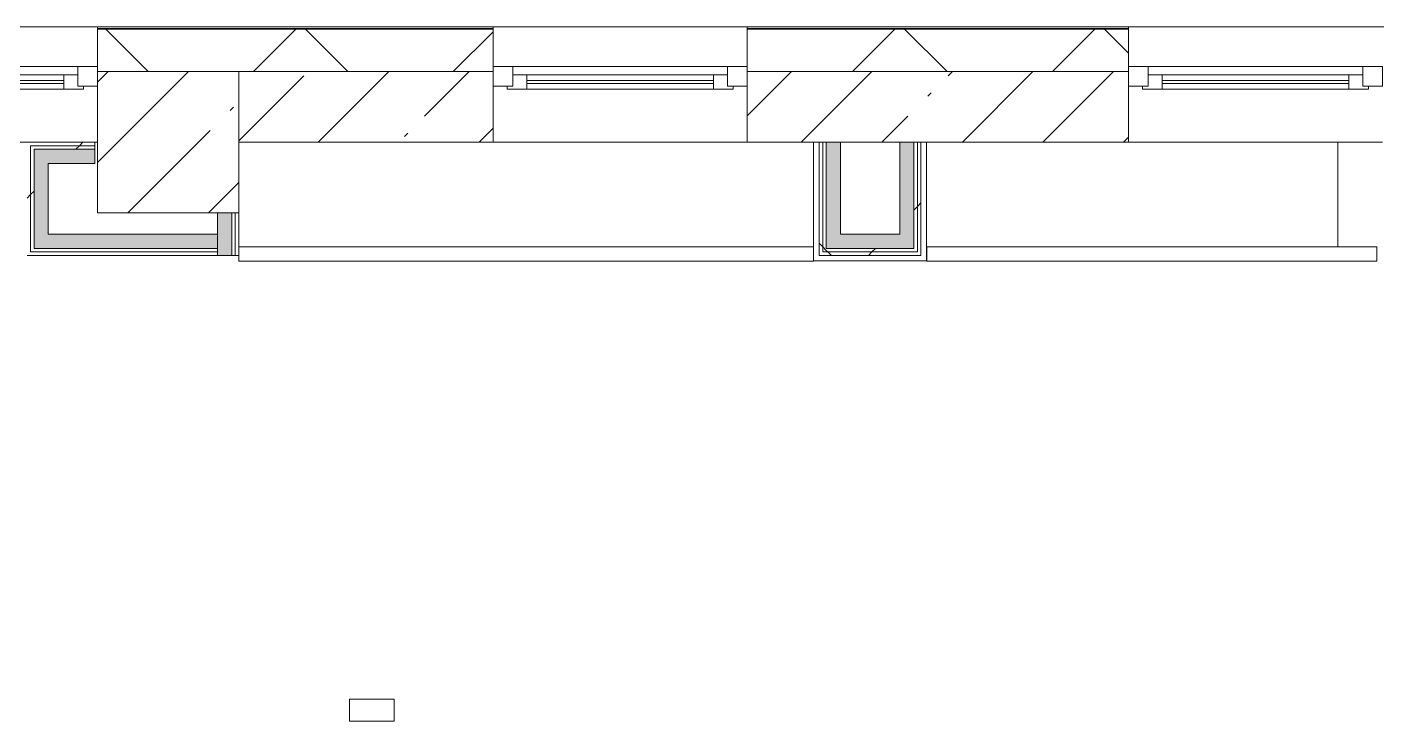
# Model space of a CAD drawing. Header units: millimetres. Extents: x 35363 to 232034, y -8553 to 29000.
# Drawn here: x 220374 to 225154, y 19100 to 21558 of the extents above; entities that cross this region are included whole.
import ezdxf

# ---------------------------------------------------------------- set-up
doc = ezdxf.new("R2010")
doc.units = ezdxf.units.MM
doc.linetypes.add('200_ШТРИХ__ш1_п0_6_', pattern=[800, 500, -300])
for name, color, linetype, lineweight in [('A-DETL-MBND-1', 7, '200_ШТРИХ__ш1_п0_6_', 9), ('A-GLAZ-2', 7, 'Continuous', 5), ('A-WALL', 7, 'Continuous', 9), ('A-WALL-2', 7, 'Continuous', 5), ('I-WALL-3', 7, 'Continuous', 5), ('S-COLS-1', 7, 'Continuous', 5)]:
    doc.layers.add(name, color=color, linetype=linetype, lineweight=lineweight)
for name, color, linetype, lineweight, true_color in [('A-FLOR-1', 7, 'Continuous', 5, 0xaaaaaa), ('I-WALL-1', 7, 'Continuous', 5, 0xe7e7e7), ('I-WALL-2', 7, 'Continuous', 9, 0xe7e7e7)]:
    doc.layers.add(name, color=color, linetype=linetype, lineweight=lineweight, true_color=true_color)
pattern_1 = [(45, (105024, 0), (-530.33, 530.33), []), (135, (105024, 0), (-530.33, -530.33), [])]

# ---------------------------------------------------------------- blocks, each defined once
blk = doc.blocks.new('120_Окно_СКБ_1Ст - 120_Окно_СКБ_1Ст 900х2500_h_ с форточкой-V124-2_6_2_птичка')
at = {"layer": 'A-GLAZ-2'}
for p, q in [((-450, -127), (-450, -57)), ((-450, -57), (-380, -57)), ((450, -57), (-450, -57)), ((-380, -57), (-380, -127)), ((380, -87), (-380, -87)), ((-380, -87), (-380, -127)), ((-330, -137), (-330, -87)), ((330, -137), (330, -87)), ((380, -127), (380, -57)), ((380, -57), (450, -57)), ((380, -127), (380, -87)), ((450, -57), (450, -127)), ((-380, -127), (-450, -127)), ((-450, -127), (-400, -127)), ((-380, -127), (-400, -127)), ((-400, -127), (-400, -137)), ((-400, -137), (400, -137)), ((400, -137), (-400, -137)), ((-330, -107), (330, -107)), ((330, -117), (-330, -117)), ((450, -127), (380, -127)), ((400, -127), (380, -127)), ((400, -127), (449.8, -127)), ((400, -137), (400, -127))]:
    blk.add_line(p, q, dxfattribs=at)
blk = doc.blocks.new('120_Окно_СКБ_2Ст_Фрамуга сверху - 120_Окно_СКБ_2Ст_2300х2500_h_ ДОО-V146-2_6_2_птичка')
at = {"layer": 'A-GLAZ-2'}
for p, q in [((-1150, -127), (-1150, -57)), ((-1150, -57), (-1080, -57)), ((1150, -57), (-1150, -57)), ((-1080, -57), (-1080, -127)), ((-1080, -57), (1080, -57)), ((520, -87), (-1080, -87)), ((-1080, -87), (-1080, -127)), ((-1030, -137), (-1030, -87)), ((470, -137), (470, -87)), ((520, -127), (520, -57)), ((520, -57), (590, -57)), ((520, -127), (520, -87)), ((590, -57), (590, -127)), ((1080, -87), (590, -87)), ((590, -87), (590, -127)), ((640, -137), (640, -87)), ((1030, -137), (1030, -87)), ((1080, -127), (1080, -57)), ((1080, -57), (1150, -57)), ((1080, -127), (1080, -87)), ((1150, -57), (1150, -127)), ((-1080, -127), (-1150, -127)), ((-1150, -127), (-1100, -127)), ((-1080, -127), (-1100, -127)), ((-1100, -127), (-1100, -137)), ((-1100, -137), (540, -137)), ((540, -137), (-1100, -137)), ((-1030, -107), (470, -107)), ((470, -117), (-1030, -117)), ((590, -127), (520, -127)), ((540, -127), (520, -127)), ((540, -127), (570, -127)), ((540, -127), (570, -127)), ((540, -137), (540, -127)), ((590, -127), (570, -127)), ((570, -127), (570, -137)), ((570, -137), (1100, -137)), ((1100, -137), (570, -137)), ((640, -107), (1030, -107)), ((1030, -117), (640, -117)), ((1150, -127), (1080, -127)), ((1100, -127), (1080, -127)), ((1100, -127), (1150, -127)), ((1100, -137), (1100, -127))]:
    blk.add_line(p, q, dxfattribs=at)
blk = doc.blocks.new('120_Окно_СКБ_1Ст - 120_Окно_СКБ_1Ст 900х2500_h_ с форточкой-22877787-2_6_2_птичка')
at = {"layer": 'A-GLAZ-2'}
for p, q in [((-450, -127), (-450, -57)), ((-450, -57), (-380, -57)), ((450, -57), (-450, -57)), ((-380, -57), (-380, -127)), ((380, -87), (-380, -87)), ((-380, -87), (-380, -127)), ((-330, -137), (-330, -87)), ((330, -137), (330, -87)), ((380, -127), (380, -57)), ((380, -57), (450, -57)), ((380, -127), (380, -87)), ((450, -57), (450, -127)), ((-380, -127), (-450, -127)), ((-450, -127), (-400, -127)), ((-380, -127), (-400, -127)), ((-400, -127), (-400, -137)), ((-400, -137), (400, -137)), ((400, -137), (-400, -137)), ((-330, -107), (330, -107)), ((330, -117), (-330, -117)), ((450, -127), (380, -127)), ((400, -127), (380, -127)), ((400, -127), (450, -127)), ((400, -137), (400, -127))]:
    blk.add_line(p, q, dxfattribs=at)
blk = doc.blocks.new('BSC_Колонна _Прямоугольная - 500х500-23282985-2_6_2_птичка')
at = {"layer": 'S-COLS-1'}
h = blk.add_hatch(dxfattribs=at)
h.set_pattern_fill('FP_149', color=256, style=0, pattern_type=2)
h.set_pattern_definition([(45, (-115850.45, -21150), (-285.1231, 285.1231), []), (45, (-115565.32, -21150), (-285.1231, 285.1231), [504.031, -100.806, 16.764, -84.042])])
h.paths.add_polyline_path([(-250, -250), (250, -250), (250, 250), (-250, 250), (-250, 65.7)])
for p, q in [((250, 250), (-250, 250)), ((-250, 250), (-250, -250)), ((250, -250), (250, 250)), ((-250, -250), (250, -250))]:
    blk.add_line(p, q, dxfattribs=at)

msp = doc.modelspace()

# ---------------------------------------------------------------- hatches: boundary and pattern name
at = {"layer": 'A-WALL-2'}
h = msp.add_hatch(dxfattribs=at)
h.set_pattern_fill('FP_83', color=256, style=0, pattern_type=2)
h.set_pattern_definition([(45, (105024.03, 0), (-353.5534, 353.5534), []), (135, (105024.03, 0), (-353.5534, -353.5534), [])])
h.paths.add_polyline_path([(230104, 21400), (230254, 21400), (230254, 21550), (225174.2, 21550), (225174.2, 21400), (229420.4, 21400)])
h.paths.add_polyline_path([(211074, 21400), (211874.5, 21400), (211874.5, 21550), (210574.2, 21550), (210574.2, 21400)])
h.paths.add_polyline_path([(212774.5, 21400), (214074.5, 21400), (214074.5, 21550), (212774.5, 21550)])
h.paths.add_polyline_path([(215374, 21400), (216274, 21400), (216274, 21550), (214974.5, 21550), (214974.5, 21400)])
h.paths.add_polyline_path([(224274.2, 21400), (224274.2, 21550), (222924.5, 21550), (222924.5, 21400), (223953.8, 21400)])
h.paths.add_polyline_path([(221124.5, 21400), (222024.5, 21400), (222024.5, 21550), (220624.5, 21550), (220624.5, 21400)])
h.paths.add_polyline_path([(217174, 21400), (218324.5, 21400), (218324.5, 21550), (217174, 21550)])
h.paths.add_polyline_path([(207553.9, 21400), (208274.2, 21400), (208274.2, 21550), (207074, 21550), (207074, 21400)])
h.paths.add_polyline_path([(203909.5, 21400), (206174, 21400), (206174, 21550), (201634, 21550), (201634, 21400), (202087.3, 21400)])
h.paths.add_polyline_path([(198334, 21400), (198334, 21550), (198084, 21550), (198084, 21400)])
at = {"layer": 'I-WALL-1'}
for points in [[(220614.5, 21075), (220614.5, 21125), (220449.5, 21125), (220449.5, 21075)], [(221099.5, 20749), (221099.5, 20900), (221049.5, 20900), (221049.5, 20749)]]:
    msp.add_hatch(color=256, dxfattribs=at).paths.add_polyline_path(points)
at = {"layer": 'I-WALL-2'}
for points in [[(223254.5, 20774), (223254.5, 21150), (223204.5, 21150), (223204.5, 20774)], [(223464.5, 20824), (223514.5, 20824), (223514.5, 21150), (223464.5, 21150)], [(220399.5, 20774), (220449.5, 20774), (220449.5, 21125), (220399.5, 21125)], [(220449.5, 20774), (221049.5, 20774), (221049.5, 20824), (220449.5, 20824)], [(223514.5, 20774), (223514.5, 20824), (223254.5, 20824), (223254.5, 20774), (223498.2, 20774)]]:
    msp.add_hatch(color=256, dxfattribs=at).paths.add_polyline_path(points)
at = {"layer": 'I-WALL-3'}
h = msp.add_hatch(dxfattribs=at)
h.set_pattern_fill('FP_91', color=256, style=0, pattern_type=2)
h.set_pattern_definition([(45, (105024.03, 0), (-285.1231, 285.1231), []), (45, (105309.15, 0), (-285.1231, 285.1231), [504.031, -100.806, 16.764, -84.042])])
h.paths.add_polyline_path([(222024.5, 21150), (222024.5, 21400), (221124.5, 21400), (221124.5, 21150), (221220.5, 21150)])
h.paths.add_polyline_path([(222924.5, 21150), (224274.2, 21150), (224274.2, 21400), (222924.5, 21400), (222924.5, 21215.7)])
h.paths.add_polyline_path([(226231.5, 21150), (226234, 21150), (226234, 21400), (225874, 21400), (225874, 21150)])
h.paths.add_polyline_path([(218324.5, 21150), (218324.5, 21400), (217174, 21400), (217174, 21150)])
h.paths.add_polyline_path([(213174, 21150), (214074.5, 21150), (214074.5, 21400), (212774.5, 21400), (212774.5, 21150), (213020.5, 21150)])
h.paths.add_polyline_path([(206161.5, 21150), (206174, 21150), (206174, 21400), (205824, 21400), (205824, 21150), (206149, 21150)])
h.paths.add_polyline_path([(208274.2, 21150), (208274.2, 21400), (207074, 21400), (207074, 21150), (207553.9, 21150)])
h.paths.add_polyline_path([(211874.5, 21150), (211874.5, 21400), (211074, 21400), (211074, 21150), (211198.3, 21150)])
h.paths.add_polyline_path([(214974.5, 21150), (215374, 21150), (215374, 21400), (214974.5, 21400), (214974.5, 21215.7)])
h.paths.add_polyline_path([(216074, 21150), (216274, 21150), (216274, 21400), (216074, 21400), (216074, 21215.7)])
h = msp.add_hatch(dxfattribs=at)
h.set_pattern_fill('FP_183', color=256, style=0, pattern_type=2)
h.set_pattern_definition(pattern_1)
h.paths.add_polyline_path([(220374.5, 20749), (220387, 20749), (220387, 21150), (220374.5, 21150)])
h = msp.add_hatch(dxfattribs=at)
h.set_pattern_fill('FP_183', color=256, style=0, pattern_type=2)
h.set_pattern_definition(pattern_1)
h.paths.add_polyline_path([(220449.5, 21137.5), (220614.5, 21137.5), (220614.5, 21150), (220387, 21150), (220387, 21137.5), (220399.5, 21137.5)])
h = msp.add_hatch(dxfattribs=at)
h.set_pattern_fill('FP_183', color=256, style=0, pattern_type=2)
h.set_pattern_definition(pattern_1)
h.paths.add_polyline_path([(220399.5, 20761.5), (220399.5, 21137.5), (220387, 21137.5), (220387, 20761.5)])
h = msp.add_hatch(dxfattribs=at)
h.set_pattern_fill('FP_183', color=256, style=0, pattern_type=2)
h.set_pattern_definition(pattern_1)
h.paths.add_polyline_path([(220614.5, 21125), (220614.5, 21137.5), (220399.5, 21137.5), (220399.5, 21125), (220449.5, 21125)])
h = msp.add_hatch(dxfattribs=at)
h.set_pattern_fill('FP_183', color=256, style=0, pattern_type=2)
h.set_pattern_definition(pattern_1)
h.paths.add_polyline_path([(223192, 20749), (223192, 21150), (223179.5, 21150), (223179.5, 20749)])
h = msp.add_hatch(dxfattribs=at)
h.set_pattern_fill('FP_183', color=256, style=0, pattern_type=2)
h.set_pattern_definition(pattern_1)
h.paths.add_polyline_path([(223204.5, 20761.5), (223204.5, 21150), (223192, 21150), (223192, 20761.5)])
h = msp.add_hatch(dxfattribs=at)
h.set_pattern_fill('FP_183', color=256, style=0, pattern_type=2)
h.set_pattern_definition(pattern_1)
h.paths.add_polyline_path([(223527, 20774), (223527, 21150), (223514.5, 21150), (223514.5, 20774)])
h = msp.add_hatch(dxfattribs=at)
h.set_pattern_fill('FP_183', color=256, style=0, pattern_type=2)
h.set_pattern_definition(pattern_1)
h.paths.add_polyline_path([(223539.5, 20761.5), (223539.5, 21150), (223527, 21150), (223527, 20761.5)])
h = msp.add_hatch(dxfattribs=at)
h.set_pattern_fill('FP_183', color=256, style=0, pattern_type=2)
h.set_pattern_definition(pattern_1)
h.paths.add_polyline_path([(221112, 20749), (221112, 20900), (221099.5, 20900), (221099.5, 20749)])
h = msp.add_hatch(dxfattribs=at)
h.set_pattern_fill('FP_183', color=256, style=0, pattern_type=2)
h.set_pattern_definition(pattern_1)
h.paths.add_polyline_path([(223498.2, 20749), (223539.5, 20749), (223539.5, 20761.5), (223192, 20761.5), (223192, 20749), (223254.5, 20749)])
h = msp.add_hatch(dxfattribs=at)
h.set_pattern_fill('FP_183', color=256, style=0, pattern_type=2)
h.set_pattern_definition(pattern_1)
h.paths.add_polyline_path([(223498.2, 20761.5), (223527, 20761.5), (223527, 20774), (223204.5, 20774), (223204.5, 20761.5), (223254.5, 20761.5)])

# ---------------------------------------------------------------- linework, layer by layer
at = {"layer": 'A-DETL-MBND-1'}
for p, q in [((225016, 20779), (225016, 21150)), ((221516, 19100), (221516, 19177.5)), ((221516, 19177.5), (221674, 19177.5)), ((221674, 19177.5), (221674, 19100)), ((221516, 19100), (221674, 19100))]:
    msp.add_line(p, q, dxfattribs=at)
at = {"layer": 'A-FLOR-1'}
for p, q in [((223159.5, 20779), (223159.5, 21150)), ((223559.5, 21150), (223559.5, 20730)), ((223559.5, 20730), (223159.5, 20730))]:
    msp.add_line(p, q, dxfattribs=at)
at = {"layer": 'A-WALL'}
for p, q in [((222024.5, 21553), (220624.5, 21553)), ((222024.5, 21550), (220624.5, 21550)), ((224274.2, 21553), (222924.5, 21553)), ((224274.2, 21550), (222924.5, 21550)), ((222024.5, 21400), (221124.5, 21400)), ((224274.2, 21400), (222924.5, 21400)), ((220449.5, 21150), (220387, 21150)), ((220387, 20761.5), (220387, 21137.5)), ((220614.5, 21137.5), (220387, 21137.5)), ((223254.5, 21150), (223179.5, 21150)), ((223192, 20761.5), (223192, 21150)), ((223204.5, 20774), (223204.5, 21150)), ((223539.5, 21150), (223464.5, 21150)), ((223514.5, 21150), (223514.5, 20774)), ((223527, 21150), (223527, 20761.5)), ((220399.5, 20774), (220399.5, 21125)), ((220614.5, 21125), (220399.5, 21125)), ((221099.5, 20749), (221099.5, 20900)), ((221112, 20749), (221112, 20900)), ((221049.5, 20761.5), (220387, 20761.5)), ((221049.5, 20774), (220399.5, 20774)), ((223527, 20761.5), (223192, 20761.5)), ((223514.5, 20774), (223204.5, 20774))]:
    msp.add_line(p, q, dxfattribs=at)
at = {"layer": 'A-WALL-2'}
for p, q in [((230262, 21558), (216274, 21558)), ((220624.5, 21558), (220624.5, 21400)), ((222024.5, 21400), (222024.5, 21558)), ((222924.5, 21558), (222924.5, 21400)), ((224274.2, 21400), (224274.2, 21558))]:
    msp.add_line(p, q, dxfattribs=at)
at = {"layer": 'I-WALL-3'}
for p, q in [((222024.5, 21150), (222024.5, 21400)), ((222924.5, 21400), (222924.5, 21150)), ((224274.2, 21150), (224274.2, 21400)), ((216074, 21150), (220624.5, 21150)), ((220614.5, 21075), (220614.5, 21150)), ((223179.5, 21150), (221124.5, 21150)), ((223179.5, 21150), (223179.5, 20749)), ((223254.5, 21150), (223464.5, 21150)), ((223254.5, 20824), (223254.5, 21150)), ((223464.5, 21150), (223464.5, 20824)), ((225174, 21150), (223539.5, 21150)), ((223539.5, 20749), (223539.5, 21150)), ((220449.5, 20824), (220449.5, 21075)), ((220449.5, 21075), (220614.5, 21075)), ((221049.5, 20900), (221049.5, 20749)), ((221124.5, 20729), (221124.5, 20900)), ((221049.5, 20824), (220449.5, 20824)), ((223464.5, 20824), (223254.5, 20824)), ((220374.5, 20749), (221124.5, 20749)), ((221124.5, 20779), (223159.5, 20779)), ((223159.5, 20729), (223159.5, 20779)), ((223179.5, 20749), (223539.5, 20749)), ((223560.5, 20779), (225154.2, 20779)), ((223560.5, 20779), (223560.5, 20729)), ((225154.2, 20729), (225154.2, 20779)), ((223159.5, 20729), (221124.5, 20729)), ((225154.2, 20729), (223560.5, 20729))]:
    msp.add_line(p, q, dxfattribs=at)

# ---------------------------------------------------------------- block references
at = {"layer": 'A-GLAZ-2'}
for name, p in [('120_Окно_СКБ_2Ст_Фрамуга сверху - 120_Окно_СКБ_2Ст_2300х2500_h_ ДОО-V146-2_6_2_птичка', (219474.5, 21475)), ('120_Окно_СКБ_1Ст - 120_Окно_СКБ_1Ст 900х2500_h_ с форточкой-22877787-2_6_2_птичка', (222474.5, 21475)), ('120_Окно_СКБ_1Ст - 120_Окно_СКБ_1Ст 900х2500_h_ с форточкой-V124-2_6_2_птичка', (224724.2, 21475))]:
    msp.add_blockref(name, p, dxfattribs=at)
at = {"layer": 'S-COLS-1'}
msp.add_blockref('BSC_Колонна _Прямоугольная - 500х500-23282985-2_6_2_птичка', (220874.5, 21150), dxfattribs=at)

doc.saveas('drawing.dxf')
